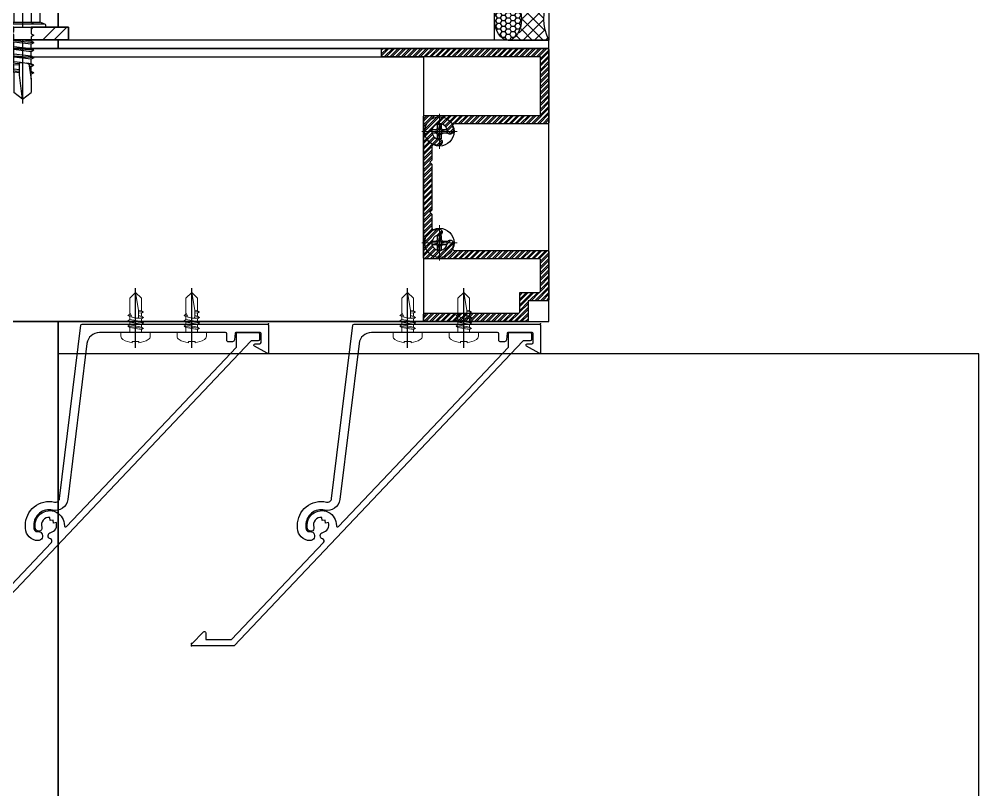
# Model space of a CAD drawing. Header units: millimetres. Extents: x -1379 to 1385823, y -4884429 to 548763.
# Drawn here: x 419040 to 419269.3, y -2341233.4 to -2341049.2 of the extents above; entities that cross this region are included whole.
import ezdxf

# ---------------------------------------------------------------- set-up
doc = ezdxf.new("R2010")
doc.units = ezdxf.units.MM
doc.set_wipeout_variables(frame=1)
doc.linetypes.add('CENTER', pattern=[50.800000000000004, 31.75, -6.35, 6.35, -6.35])
doc.linetypes.add('HIDDEN', pattern=[0.375, 0.25, -0.125])
for name, color, linetype in [('000 - STRUCTURE_STEEL_ACCESORIES_MAIN_COLOR_2', 7, 'Continuous'), ('000 - STRUCTURE_STEEL_ACCESORIES_WIPEOUT_', 7, 'Continuous'), ('010 - ASPG_ACCESSORIES_HATCH_', 7, 'Continuous'), ('010 - ASPG_ACCESSORIES_MAIN_COLOR_1', 7, 'Continuous'), ('010 - ASPG_ACCESSORIES_SUB_COLOR_1', 7, 'Continuous'), ('010 - ASPG_ACCESSORIES_SUB_COLOR_2', 7, 'Continuous'), ('010 - ASPG_ACCESSORIES_SYMBOL_', 7, 'Continuous'), ('010 - ASPG_ACCESSORIES_WIPEOUT_', 7, 'Continuous'), ('010 - ASPG_EXTR_DEF_SUB', 7, 'Continuous'), ('010 - ASPG_EXTR_MAIN_COLOR_2', 7, 'Continuous'), ('010 - ASPG_FASTERN_DEF_SUB', 7, 'Continuous'), ('010 - ASPG_FASTERN_MAIN_COLOR_1', 7, 'Continuous'), ('010 - ASPG_FASTERN_SUB_COLOR_2', 7, 'Continuous'), ('010 - ASPG_FASTERN_SUB_COLOR_3', 7, 'Continuous'), ('010 - ASPG_FRAMING_CUT_COLOR_4', 7, 'Continuous'), ('010 - ASPG_FRAMING_DEF_SUB', 7, 'Continuous'), ('010 - ASPG_FRAMING_HATCH_', 7, 'Continuous'), ('010 - ASPG_FRAMING_MAIN_COLOR_2', 7, 'Continuous'), ('010 - ASPG_FRAMING_SUB_COLOR_2', 7, 'Continuous'), ('010 - ASPG_FRAMING_WIPEOUT_', 7, 'Continuous'), ('BOLT & SCREW', 7, 'Continuous'), ('Center Line', 7, 'CENTER')]:
    doc.layers.add(name, color=color, linetype=linetype)
for name, color, linetype, lineweight in [('12-GRID', 7, 'CENTER', 13), ('A-FLOR-E', 7, 'Continuous', 35), ('SCREW', 7, 'Continuous', 5)]:
    doc.layers.add(name, color=color, linetype=linetype, lineweight=lineweight)
pattern_1 = [(45, (68845973.91123614, -106253.6340706302), (-4.041115254481119, 4.041115254481119), []), (45, (68845976.60531414, -106253.6340706302), (-4.041115254481119, 4.041115254481119), [])]

# ---------------------------------------------------------------- blocks, each defined once
blk = doc.blocks.new('*U3530')
at = {"layer": '12-GRID', "color": 7, "linetype": 'CENTER'}
for p, q in [((5.684341886080801e-14, -6.200000000000029), (5.684341886080801e-14, 2.200000000000029)), ((-4.199999999999973, -2), (4.200000000000085, -2))]:
    blk.add_line(p, q, dxfattribs=at)
at = {"layer": 'BOLT & SCREW', "color": 7}
for p, q in [((-0.553537628269381, -1.771128018217196), (-1.767499999999847, -1.558125000000442)), ((-0.553537628269381, -2.228871981782805), (-1.767500000000483, -2.441875000000354)), ((-0.4577439635652332, -1.771128018217196), (-0.8837500000000146, -1.558125000000442)), ((-0.4577439635652332, -2.228871981782805), (-0.8837500000000146, -2.441875000000354)), ((-0.2288719817826677, -1.446462371730204), (-0.4418749999998197, -0.2325000000002947)), ((-0.2288719817826677, -1.542256036434869), (-0.4418749999998197, -1.116250000000048)), ((0.2288719817822642, -1.446462371730562), (0.4418749999996946, -0.2324999999999764)), ((0.2288719817822642, -1.542256036434869), (0.4418749999996946, -1.116250000000048)), ((0.4577439635647103, -1.771128018217196), (0.8837499999994917, -1.558125000000442)), ((0.4577439635647103, -2.228871981782805), (0.8837500000001283, -2.441874999999877)), ((0.5535376282692559, -1.771128018217196), (1.767500000000001, -1.558125000000124)), ((0.5535376282692559, -2.228871981782805), (1.767500000000001, -2.441874999999877)), ((-0.2288719817826677, -2.457743963565131), (-0.4418749999998197, -2.883750000000271)), ((-0.2288719817821107, -2.553537628269438), (-0.4418749999998197, -3.767500000000023)), ((0.4418749999996946, -2.883750000000271), (0.2288719817829008, -2.457743963565131)), ((0.2288719817829008, -2.553537628269438), (0.4418749999999732, -3.767500000000023))]:
    blk.add_line(p, q, dxfattribs=at)
for points in [[(-1.767500000000006, -1.558125000000442), (-0.8837500000001342, -1.558125000000442, 0.4142135623730394), (-0.4418749999998197, -1.116250000000048), (-0.4418749999998197, -0.2325000000002947), (0.4418749999996946, -0.2324999999999764), (0.4418749999996946, -1.116250000000048, 0.4142135623731505), (0.8837500000000089, -1.558125000000442), (1.76750000000012, -1.558125000000124), (1.76750000000012, -2.441874999999877), (0.8837500000000089, -2.441874999999877, 0.414213562373095), (0.4418749999996946, -2.883750000000271), (0.4418749999999732, -3.767500000000023), (-0.4418749999998197, -3.767500000000023), (-0.4418749999998197, -2.883750000000271, 0.4142135623730397), (-0.8837500000001342, -2.441875000000354), (-1.767500000000483, -2.441875000000354)], [(0.2288719817829008, -2.457743963565131, -0.414213562373095), (0.4577439635645909, -2.228871981782805), (0.5535376282692559, -2.228871981782805), (0.5535376282692559, -1.771128018217196), (0.4577439635645909, -1.771128018217196, -0.4142135623730951), (0.228871981782105, -1.542256036434869), (0.228871981782105, -1.446462371730562), (-0.2288719817826677, -1.446462371730204), (-0.2288719817826677, -1.542256036434869, -0.4142135623730951), (-0.4577439635649944, -1.771128018217196), (-0.553537628269381, -1.771128018217196), (-0.553537628269381, -2.228871981782805), (-0.4577439635649944, -2.228871981782805, -0.4142135623730951), (-0.2288719817826677, -2.457743963565131), (-0.2288719817822698, -2.553537628269438), (0.2288719817829008, -2.553537628269438)]]:
    blk.add_lwpolyline(points, format="xyb", close=True, dxfattribs=at)
blk.add_circle((5.684341886080801e-14, -2), 3.5, dxfattribs=at)
blk = doc.blocks.new('000_ASPG_TYP_FILES_20260218-010703_FRAME_EXTR_')
at = {"layer": '010 - ASPG_FRAMING_HATCH_'}
h = blk.add_hatch(dxfattribs=at)
h.set_pattern_fill('ANSI32', scale=0.1, angle=180)
h.set_pattern_definition([(225, (0, 0), (0.6735192090801866, -0.6735192090801868), []), (225, (-0.4490130000000001, 5.498823332255506e-17), (0.6735192090801866, -0.6735192090801868), [])])
edge = h.paths.add_edge_path()
edge.add_line((1.999999996740371, 15.99999999965075), (1.999999996740371, 1.999999999941792))
edge.add_line((1.999999996740371, 1.999999999941792), (39.69999999750871, 1.999999999941792))
edge.add_arc((39.69999999730499, 1.700000000040752), 0.2999999999010399, -3.891028654834372e-08, 89.99999996109239, ccw=False)
edge.add_line((39.99999999720603, 1.699999999837019), (39.99999999720603, 0.2999999996973202))
edge.add_arc((39.69999999750872, 0.2999999996973131), 0.2999999996973131, -90.00000000000142, 1.4210854715202004e-12, ccw=False)
edge.add_line((39.69999999750871, 0), (0.2999999996973202, 0))
edge.add_arc((0.2999999996973273, 0.2999999996973273), 0.2999999996973273, 180.0000000000013, 269.99999999999864, ccw=False)
edge.add_line((0, 0.2999999996973202), (0, 17.69999999989523))
edge.add_arc((0.2999999999301508, 17.70000000012806), 0.2999999999301508, 90.00000004446741, 180.0000000444674, ccw=False)
edge.add_line((0.2999999996973202, 18.00000000005821), (22.5570233851904, 18.00000000005821))
edge.add_arc((22.5570233856712, 18.50000000026317), 0.5000000002049632, 269.9999999449049, 380.2095453190142)
edge.add_arc((26.1699999981368, 19.82999999686102), 3.349999998908497, 182.0637942974167, 200.2095453254992, ccw=False)
edge.add_arc((23.58168000320438, 19.73672835517209), 0.7599999998138507, 2.0637943418387863, 182.0637943418388, ccw=False)
edge.add_arc((26.16999999910358, 19.82999999939922), 1.830000000338361, 182.0637943388468, 447.9362056470717)
edge.add_arc((26.263271644013, 22.41831999551505), 0.7600000000549151, 87.93620564125177, 267.9362056412518, ccw=False)
edge.add_arc((26.16999999863267, 19.8300000075356), 3.349999992334041, 69.79045460402187, 87.9362056313708, ccw=False)
edge.add_arc((27.49999999788272, 23.44297661244421), 0.5000000006038865, 249.7904545688332, 359.9999999442181)
edge.add_line((27.9999999984866, 23.44297661195742), (27.9999999984866, 26.67999999993481))
edge.add_line((27.9999999984866, 26.67999999993481), (28.49999999674037, 27.17999999958556))
edge.add_line((28.49999999674037, 27.17999999958556), (27.9999999984866, 27.67999999970198))
edge.add_line((27.9999999984866, 27.67999999970198), (27.9999999984866, 38.61999999982072))
edge.add_line((27.9999999984866, 38.61999999982072), (28.49999999674037, 39.11999999993714))
edge.add_line((28.49999999674037, 39.11999999993714), (27.9999999984866, 39.62000000005355))
edge.add_line((27.9999999984866, 39.62000000005355), (27.9999999984866, 42.85702338756528))
edge.add_arc((27.49999999787862, 42.85702338707262), 0.5000000006079759, 5.645408219420843e-08, 110.2095454304945)
edge.add_arc((26.16999999884449, 46.46999999186602), 3.349999992147246, 272.0637943651193, 290.20954539329375, ccw=False)
edge.add_arc((26.263271644013, 43.88168000403675), 0.7600000000258301, 92.06379435882718, 272.0637943588272, ccw=False)
edge.add_arc((26.16999999910502, 46.47000000012492), 1.830000000339747, 272.0637943528818, 537.9362056611998)
edge.add_arc((23.58168000320438, 46.56327164435061), 0.7599999998138507, 177.9362056581612, 357.9362056581612, ccw=False)
edge.add_arc((26.16999999825318, 46.47000000263876), 3.349999999025627, 159.7904546748206, 177.9362057022633, ccw=False)
edge.add_arc((22.55702338551316, 47.7999999994954), 0.500000000434755, 339.790454661877, 450.0000000369852)
edge.add_line((22.5570233851904, 48.29999999993015), (0.2999999996973202, 48.29999999993015))
edge.add_arc((0.2999999996973095, 48.59999999962746), 0.2999999996973131, 179.9999999999987, 270.00000000000205, ccw=False)
edge.add_line((0, 48.59999999962747), (0, 59.99999999994179))
edge.add_arc((0.2999999996973202, 59.99999999994179), 0.2999999996973202, 90, 180, ccw=False)
edge.add_line((0.2999999996973202, 60.29999999963911), (4.999999997438863, 60.29999999963911))
edge.add_line((4.999999997438863, 60.29999999963911), (4.999999997438863, 64.99999999959255))
edge.add_arc((5.299999997369017, 64.99999999982538), 0.2999999999301544, 90.0000000444681, 180.0000000444674, ccw=False)
edge.add_line((5.299999997136183, 65.29999999975553), (29.99999999883585, 65.29999999975553))
edge.add_line((29.99999999883585, 65.29999999975553), (29.99999999883585, 63.59999999997672))
edge.add_arc((29.69999999890567, 63.59999999974391), 0.2999999999301721, -89.99999995552861, 4.4463320136856055e-08, ccw=False)
edge.add_line((29.69999999913853, 63.29999999981374), (7.299999997485429, 63.29999999981374))
edge.add_arc((7.29999999771826, 62.99999999988358), 0.2999999999301508, 90.00000004446738, 180.0000000444674)
edge.add_line((6.999999997788109, 62.99999999965075), (6.999999997788109, 58.29999999969732))
edge.add_line((6.999999997788109, 58.29999999969732), (2.300000000162981, 58.29999999969732))
edge.add_arc((2.299999998300336, 57.99999999813735), 0.3000000015599653, 89.99999964426098, 179.999999644261)
edge.add_line((1.999999996740371, 58), (1.999999996740371, 50.60000000003492))
edge.add_arc((2.299999998533172, 50.60000000166475), 0.3000000017928013, 180.000000311273, 270.0000003112706)
edge.add_line((2.300000000162981, 50.29999999987194), (29.69999999913853, 50.29999999987194))
edge.add_arc((29.6999999989348, 49.9999999999709), 0.299999999901047, -3.890897914970992e-08, 89.99999996109108, ccw=False)
edge.add_line((29.99999999883585, 49.99999999976717), (29.99999999883585, 26.67999999993481))
edge.add_line((29.99999999883585, 26.67999999993481), (29.99999999883585, 16.29999999981374))
edge.add_arc((29.6999999989057, 16.2999999995809), 0.2999999999301508, -89.99999995553259, 4.446741286301403e-08, ccw=False)
edge.add_line((29.69999999913853, 15.99999999965075), (1.999999996740371, 15.99999999965075))
at = {"layer": '010 - ASPG_FRAMING_CUT_COLOR_4', "color": 7}
blk.add_lwpolyline([(1.999999996740371, 15.99999999965075), (1.999999996740371, 1.999999999941792), (39.69999999750871, 1.999999999941792, -0.4142135623731089), (39.99999999720603, 1.699999999837019), (39.99999999720603, 0.2999999996973202, -0.4142135623731089), (39.69999999750871, 0), (0.2999999996973202, 0, -0.4142135623730811), (0, 0.2999999996973202), (0, 17.69999999989523, -0.4142135623730951), (0.2999999996973202, 18.00000000005821), (22.5570233851904, 18.00000000005821, 0.5217296884731124), (23.02624112786725, 18.67272727261297, -0.07934163687482358), (22.82217297761235, 19.70935906958766, -1), (24.34118702879641, 19.76409764075652, 2.296345716993233), (26.23590235819574, 21.65881296969019, -1), (26.29064092983026, 23.17782702133991, -0.0793416368716021), (27.32727272447664, 22.9737588702119, 0.5217296884801942), (27.9999999984866, 23.44297661195742), (27.9999999984866, 26.67999999993481), (28.49999999674037, 27.17999999958556), (27.9999999984866, 27.67999999970198), (27.9999999984866, 38.61999999982072), (28.49999999674037, 39.11999999993714), (27.9999999984866, 39.62000000005355), (27.9999999984866, 42.85702338756528, 0.5217296884727316), (27.32727272447664, 43.3262411293108, -0.07934163687522733), (26.29064092983026, 43.122172978241, -1), (26.23590235819574, 44.64118702983251, 2.296345716995783), (24.34118702879641, 46.53590235876618, -1), (22.82217297761235, 46.59064092993503, -0.07934163687201433), (23.02624112786725, 47.62727272690972, 0.5217296884786579), (22.5570233851904, 48.29999999993015), (0.2999999996973202, 48.29999999993015, -0.4142135623731158), (0, 48.59999999962747), (0, 59.99999999994179, -0.414213562373095), (0.2999999996973202, 60.29999999963911), (4.999999997438863, 60.29999999963911), (4.999999997438863, 64.99999999959255, -0.4142135623730879), (5.299999997136183, 65.29999999975553), (29.99999999883585, 65.29999999975553), (29.99999999883585, 63.59999999997672, -0.4142135623730533), (29.69999999913853, 63.29999999981374), (7.299999997485429, 63.29999999981374, 0.4142135623730949), (6.999999997788109, 62.99999999965075), (6.999999997788109, 58.29999999969732), (2.300000000162981, 58.29999999969732, 0.4142135623730948), (1.999999996740371, 58), (1.999999996740371, 50.60000000003492, 0.4142135623730845), (2.300000000162981, 50.29999999987194), (29.69999999913853, 50.29999999987194, -0.4142135623730951), (29.99999999883585, 49.99999999976717), (29.99999999883585, 26.67999999993481), (29.99999999883585, 16.29999999981374, -0.4142135623730951), (29.69999999913853, 15.99999999965075)], format="xyb", close=True, dxfattribs=at)
at = {"color": 7}
for p in [(26.16999999736436, 48.46999999973923), (26.16999999736436, 21.82999999966705)]:
    blk.add_blockref('*U3530', p, dxfattribs=at)
blk = doc.blocks.new('PZG35-9D5')
at = {"layer": 'Center Line', "color": 7}
blk.add_line((1.4210854715202e-14, 3.733653355866409), (1.4210854715202e-14, -10.53404386090006), dxfattribs=at)
at = {"layer": 'SCREW', "color": 7}
for p, q in [((-1.399999999999963, 2.842170943040401e-14), (-1.399999999999963, -1.090192378864657)), ((1.399999999999991, 0), (1.399999999999991, -0.5901923788647139)), ((-1.850000000000009, -1.399999999999977), (1.850000000000037, -0.8999999999999773)), ((-1.850000000000009, -1.399999999999977), (-1.399999999999963, -1.090192378864685)), ((-1.850000000000009, -1.399999999999977), (-1.399999999999963, -1.709807621135297)), ((-1.850000000000009, -2.699999999999989), (1.850000000000037, -2.199999999999989)), ((-1.399999999999963, -1.090192378864685), (1.399999999999991, -0.5901923788646855)), ((-1.399999999999963, -1.709807621135297), (1.399999999999991, -1.209807621135297)), ((-1.399999999999963, -1.709807621135269), (-1.399999999999963, -2.390192378864697)), ((-1.399999999999963, -2.390192378864697), (1.399999999999991, -1.890192378864697)), ((1.850000000000037, -0.8999999999999773), (1.399999999999991, -0.5901923788646855)), ((1.850000000000037, -0.8999999999999773), (1.399999999999991, -1.209807621135297)), ((1.399999999999991, -1.209807621135269), (1.399999999999991, -1.890192378864725)), ((1.850000000000037, -2.199999999999989), (1.399999999999991, -1.890192378864697)), ((1.850000000000037, -2.199999999999989), (1.399999999999991, -2.509807621135309)), ((-1.850000000000009, -2.699999999999989), (-1.399999999999963, -2.390192378864697)), ((-1.850000000000009, -2.699999999999989), (-1.399999999999963, -3.009807621135309)), ((-1.850000000000009, -4), (-1.399999999999963, -3.690192378864708)), ((-1.850000000000009, -4), (-0.9911470940920566, -3.883938796498938)), ((-1.850000000000009, -4), (-1.399999999999963, -4.30980762113532)), ((-1.399999999999963, -3.009807621135309), (1.399999999999991, -2.509807621135309)), ((-1.399999999999963, -3.009807621135309), (-1.399999999999963, -3.690192378864708)), ((-1.399999999999963, -3.690192378864708), (-0.8446989986695002, -3.591031485769975)), ((-1.399999999999963, -4.30980762113532), (-1.184865735341859, -4.271390788160659)), ((-1.399999999999963, -4.309807621135349), (-1.399999999999963, -8.099999999999966)), ((0.5619885887190463, -3.339837273736322), (1.399999999999991, -3.190192378864708)), ((0.7141825614195483, -3.653488843051434), (1.850000000000037, -3.5)), ((0.7141825614195483, -3.932275020881832), (1.399999999999991, -3.80980762113532)), ((0.7141825614195483, -4.612659778611231), (1.399999999999991, -4.49019237886472)), ((1.399999999999991, -2.50980762113528), (1.399999999999991, -3.190192378864708)), ((1.850000000000037, -3.5), (1.399999999999991, -3.190192378864708)), ((1.850000000000037, -3.5), (1.399999999999991, -3.80980762113532)), ((1.399999999999991, -3.809807621135349), (1.399999999999991, -4.490192378864691)), ((1.850000000000037, -4.800000000000011), (1.399999999999991, -4.49019237886472)), ((0.7141825614195483, -4.953488843051389), (1.850000000000037, -4.800000000000011)), ((0.7141825614195483, -5.232275020881843), (1.399999999999991, -5.109807621135332)), ((1.850000000000037, -4.800000000000011), (1.399999999999991, -5.109807621135332)), ((1.399999999999991, -5.109807621135332), (1.399999999999991, -8.099999999999966)), ((1.4210854715202e-14, -9.5), (-1.399999999999963, -8.099999999999966)), ((1.4210854715202e-14, -9.5), (1.399999999999991, -8.099999999999966))]:
    blk.add_line(p, q, dxfattribs=at)
blk.add_lwpolyline([(1.4210854715202e-14, -9.5), (0.7141825614195483, -5.232275020881843), (0.7141825614195483, -3.600899293750615, 0.4176573264866609), (0.4106596181599826, -3.300919979679151, 0.1081021898226624), (-0.8446989986694433, -3.591031485769975), (-1.399999999999991, -4.701675652739141)], format="xyb", dxfattribs=at)
blk = doc.blocks.new('*U3139')
at = {"layer": 'SCREW', "color": 7}
blk.add_lwpolyline([(3.026373332565058, 1.780836269555209, 0.09905967801670053), (0.7999999999999687, 2.546427498927414), (0.7999999999999687, 2.274284095813357), (-0.800000000000054, 2.274284095813357), (-0.800000000000054, 2.546427498927414, 0.09905967801670058), (-3.026373332565143, 1.780836269555209, 0.2665876613401604), (-3.500000000000043, 0.9556546004010897), (-3.500000000000043, 0.1999999999999886, 0.4142135623730938), (-3.300000000000054, 0), (3.299999999999997, 0, 0.4142135623731049), (3.499999999999986, 0.1999999999999886), (3.499999999999957, 0.9556546004010897, 0.2665876613401604)], format="xyb", close=True, dxfattribs=at)
blk.add_blockref('PZG35-9D5', (-1.4210854715202e-14, 0), dxfattribs=at)
blk = doc.blocks.new('*U3144')
at = {"color": 7}
blk.add_point((0, 0), dxfattribs=at)
at = {"layer": '010 - ASPG_ACCESSORIES_MAIN_COLOR_1', "color": 7}
blk.add_lwpolyline([(-39.69999999902211, -0.5999999995172398, 0.4142135623731156), (-39.99999999883585, -0.8999999995638059), (-39.99999999883585, -7.366962144914214, 0.5773502691897371), (-39.65044321701862, -7.568778847059366), (-36.64260295056738, -5.832201459393036, 0.7673269879794871), (-36.78520590183325, -5.299999999645297), (-37.89999999874271, -5.299999999645297, -0.4142135623735732), (-38.19999999902211, -4.999999999656938), (-38.19999999902211, -2.799999999587089, -0.4142135623730951), (-37.99999999883585, -2.59999999951724), (-32.18326623388566, -2.59999999951724, -0.3888787318530097), (-31.98402729420923, -2.782568851142787), (-31.8474567013327, -4.343577870872468, 0.3888787318530089), (-31.34935935237445, -4.799999999528882), (-30.29999999911524, -4.799999999528882, 0.4142135623732408), (-29.99999999883585, -4.499999999540523), (-29.99999999883585, -2.899999999505599, -0.4142135623731785), (-29.69999999902211, -2.59999999951724), (0.4107479506637901, -2.59999999951724, -0.3789692262628873), (3.38851808081381, -5.235465979035143), (7.952927200356498, -42.5207682372482, 0.4465929586642906), (11.6177961837966, -45.07649022702281, -0.4898018444424612), (16.07846395508386, -48.68238816667036), (16.06490363762714, -49.36225294566866, -0.1824796859550777), (15.80227640201338, -50.01801436272836, -0.2679491924113072), (15.32539491611533, -50.16829426406803, 1.122114645179816), (15.09990952932276, -52.3421093734276, 0.4050039718497206), (18.0645059288945, -49.40213623346681), (18.07806624681689, -48.72227145435209, 0.4898054953707174), (11.15966573380865, -43.12966807454978, -0.4465970485362636), (9.938031048281118, -42.27776159492242), (4.866356541635469, -0.8481197821154633, 0.3641755342157969), (4.570876519894227, -0.5999999995172398)], format="xyb", close=True, dxfattribs=at)
at = {"layer": '010 - ASPG_EXTR_DEF_SUB', "color": 7}
for p in [(-39.99999999883585, -0.4999999995172402), (43.44495566345738, -76.89999999944341), (43.44495566345738, -77.49999999954052)]:
    blk.add_point(p, dxfattribs=at)
at = {"layer": '010 - ASPG_EXTR_MAIN_COLOR_2', "color": 7}
blk.add_lwpolyline([(11.37409105408005, -48.15170148877115), (11.47245816211216, -47.43577758665815), (12.17779493960552, -47.55667202338264), (12.29266474000178, -46.78670596401826, -0.5355375090189683), (14.1918134491425, -49.16870282323253, 0.9915718169393263), (15.66379558271728, -49.57599316951273, 1.157025413028558), (8.792231505503878, -48.77291728999153, -0.6885576205791355), (8.274611146422103, -48.98797988444021), (-17.14292736421339, -22.16859813180672), (-32.34153279638849, -6.131750148785431), (-32.34153279638849, -2.899999981694054, 0.4143115081626392), (-32.64163311407901, -2.59999999951724), (-37.54163311352022, -2.59999999951724, 0.4141156188887998), (-37.84153278893791, -2.899999981635847), (-37.84153278893791, -4.299999988411218, 0.4142135623731781), (-37.54153279098682, -4.599999986478724), (-35.98884801496752, -4.599999986478724, -0.205894629290155), (-35.77110154624097, -4.693635078269653), (33.22969053988345, -77.49999999954052), (43.14495566324331, -77.49999999954052, 0.6681786376628355), (43.35708769806661, -76.98786796536915), (40.5215537941549, -74.1523340573247, 0.6681786381757795), (40.00942175951786, -74.36446609156592), (40.00942175951786, -75.99999999802712), (33.87471885257401, -75.99999999802712), (11.86384030175395, -52.7751643466243, -0.5583539238224016), (12.08261241135187, -51.95244935475676, 0.7662751832817146), (12.03674733010121, -50.39291741001107, -0.4385828234445206), (10.70630855322815, -48.05207626283555)], format="xyb", close=True, dxfattribs=at)
at = {"layer": 'SCREW', "color": 7, "rotation": 180}
for p in [(-21.64901723782532, -2.499999999924694), (-8.237076249206439, -2.499999999924694)]:
    blk.add_blockref('*U3139', p, dxfattribs=at)
blk = doc.blocks.new('*U1479')
at = {"color": 7}
blk.add_wipeout([(1397.3000000024458, 4.000000001700073), (60.00000000297587, 4.000000000000455), (60.00000000297587, 69.30000000000041), (1397.3000000024458, 69.30000000170003)], dxfattribs=at).dxf.layer = '010 - ASPG_FRAMING_WIPEOUT_'
at = {"layer": '010 - ASPG_FRAMING_MAIN_COLOR_2', "color": 7}
blk.add_lwpolyline([(1367.30000000361, 69.3000000016995), (90.00000000181171, 69.3), (90.00000000181171, 6), (1367.30000000361, 6.000000001699519)], close=True, dxfattribs=at)
at = {"layer": '010 - ASPG_FRAMING_SUB_COLOR_2', "color": 7}
for points in [[(1397.300000002446, 4.000000001699519), (60.00000000297587, 4), (60.00000000297587, 69.3), (1397.300000002446, 69.3000000016995)], [(60.00000000297587, 2.000000000715772), (60.00000000297587, 4), (1397.300000002446, 4.000000001699519), (1397.300000002446, 2.000000002415291)]]:
    blk.add_lwpolyline(points, close=True, dxfattribs=at)
at = {"color": 7, "rotation": 180}
for p in [(1290.299999999115, 69.3), (1355.299999999115, 69.3)]:
    blk.add_blockref('*U3144', p, dxfattribs=at)
at = {"color": 7, "xscale": -1}
blk.add_blockref('000_ASPG_TYP_FILES_20260218-010703_FRAME_EXTR_', (1397.300000002446, 4.000000001699519), dxfattribs=at)
blk = doc.blocks.new('C-1-IV01_REV00_20260605-140059_LOPF_ASPG')
at = {"color": 7, "xscale": -1, "rotation": 180}
blk.add_blockref('*U1479', (15165, -11887.99999999767), dxfattribs=at)
blk = doc.blocks.new('C-1-IV01_REV00_20260605-145550_LOPF_EX')
at = {"color": 7}
for p, q in [((16445.00000079646, -16145.00000000047), (16445.00000079698, -6705.000000000466)), ((16665.00000081118, -11964.99999999627), (16445.00000081281, -11964.99999999627)), ((16665.00000081095, -16364.99999999395), (16665.00000081118, -11964.99999999627))]:
    blk.add_line(p, q, dxfattribs=at)
at = {"layer": 'A-FLOR-E', "color": 7}
blk.add_line((16445.00000079698, -6705.000000000466), (16445.00000079663, -12809.99999999767), dxfattribs=at)
blk = doc.blocks.new('*U2620')
at = {"layer": '010 - ASPG_ACCESSORIES_SUB_COLOR_2', "color": 7}
for p, q in [((-2.084999999999127, -1.547816335794778), (-2.084999999999127, 0)), ((2.084999999999013, -1.047816335789321), (2.084999999999127, 0)), ((-2.729999999999563, -1.899999999995998), (2.729999999999563, -1.399999999995998)), ((-2.729999999999563, -1.899999999995998), (-2.084999999999127, -1.547816335789321)), ((-2.729999999999563, -1.899999999995998), (-2.084999999999127, -2.252183664200857)), ((-2.084999999999127, -1.547816335789321), (2.084999999999127, -1.047816335789321)), ((-2.084999999999127, -2.252183664200857), (2.084999999999127, -1.752183664200857)), ((-2.084999999999013, -3.347816335790412), (-2.084999999999127, -2.252183664206314)), ((2.729999999999563, -1.399999999995998), (2.084999999999127, -1.047816335789321)), ((2.729999999999563, -1.399999999995998), (2.084999999999127, -1.752183664200857)), ((2.084999999999013, -2.847816335790412), (2.0849999999989, -1.752183664201084)), ((-2.729999999999563, -3.69999999999709), (2.729999999999563, -3.19999999999709)), ((-2.729999999999563, -3.69999999999709), (-2.084999999999127, -3.347816335790412)), ((-2.729999999999563, -3.69999999999709), (-2.084999999999127, -4.052183664201948)), ((-2.084999999999127, -3.347816335790412), (2.084999999999127, -2.847816335790412)), ((-2.084999999999127, -4.052183664201948), (2.084999999999127, -3.552183664201948)), ((-2.0849999999989, -5.147816335791504), (-2.084999999999013, -4.052183664201948)), ((2.729999999999563, -3.19999999999709), (2.084999999999127, -2.847816335790412)), ((2.729999999999563, -3.19999999999709), (2.084999999999127, -3.552183664201948)), ((2.084999999999241, -4.647816335791504), (2.084999999999241, -3.552183664201948)), ((-2.729999999999563, -5.499999999998181), (2.729999999999563, -4.999999999998181)), ((-2.729999999999563, -5.499999999998181), (2.729999999999563, -4.999999999998181)), ((-2.729999999999563, -5.499999999998181), (-2.084999999999127, -5.147816335791504)), ((-2.729999999999563, -5.499999999998181), (-2.084999999999127, -5.147816335791504)), ((-2.729999999999563, -5.499999999998181), (-2.084999999999127, -5.852183664203039)), ((-2.729999999999563, -5.499999999998181), (-2.084999999999127, -5.852183664203039)), ((-2.729999999999563, -7.299999999999272), (2.729999999999563, -6.799999999999272)), ((-2.084999999999127, -5.147816335791504), (2.084999999999127, -4.647816335791504)), ((-2.084999999999127, -5.147816335791504), (2.084999999999127, -4.647816335791504)), ((-2.084999999999127, -5.852183664203039), (2.084999999999127, -5.352183664203039)), ((-2.084999999999127, -5.852183664203039), (2.084999999999127, -5.352183664203039)), ((-2.084999999999127, -6.947816335792595), (-2.0849999999989, -5.852183664203039)), ((-2.084999999999127, -6.947816335792595), (-2.084999999999127, -5.852183664203039)), ((-2.084999999999127, -6.947816335792595), (2.084999999999127, -6.447816335792595)), ((2.729999999999563, -4.999999999998181), (2.084999999999127, -4.647816335791504)), ((2.729999999999563, -4.999999999998181), (2.084999999999127, -4.647816335791504)), ((2.729999999999563, -4.999999999998181), (2.084999999999127, -5.352183664203039)), ((2.729999999999563, -4.999999999998181), (2.084999999999127, -5.352183664203039)), ((2.084999999999127, -6.447816335792595), (2.084999999999127, -5.352183664203039)), ((2.084999999999127, -6.447816335792595), (2.084999999999241, -5.352183664203039)), ((2.729999999999563, -6.799999999999272), (2.084999999999127, -6.447816335792595)), ((2.729999999999563, -6.799999999999272), (2.084999999999127, -7.152183664204131)), ((-2.729999999999563, -7.299999999999272), (-2.084999999999127, -6.947816335792595)), ((-2.729999999999563, -7.299999999999272), (-2.084999999999127, -7.652183664204131)), ((-2.729999999999563, -9.099999999998545), (-2.084999999999127, -8.747816335793686)), ((-2.729999999999563, -9.099999999998545), (-1.568355612604137, -8.982641209644498)), ((-2.729999999999563, -9.099999999998545), (-2.084999999999127, -9.452183664205222)), ((-2.084999999999127, -7.652183664204131), (2.084999999999127, -7.152183664204131)), ((-2.084999999999127, -8.747816335793686), (-2.084999999999127, -7.652183664204131)), ((-2.084999999999127, -8.747816335793686), (-1.064489079482883, -8.605286877620529)), ((0.4333070988686814, -8.43729858455481), (2.084999999999127, -8.247816335793686)), ((0.7141825614198751, -8.775605983184505), (2.729999999999563, -8.599999999998545)), ((0.7141825614198751, -9.102437496409038), (2.084999999999127, -8.952183664205222)), ((2.084999999999127, -8.247816335793686), (2.084999999999127, -7.152183664204131)), ((2.729999999999563, -8.599999999998545), (2.084999999999127, -8.247816335793686)), ((2.729999999999563, -8.599999999998545), (2.084999999999127, -8.952183664205222)), ((2.084999999999127, -10.04781633579296), (2.084999999999127, -8.952183664205222)), ((-2.729999999999563, -10.89999999999964), (-2.084999999999127, -10.54781633579296)), ((-2.729999999999563, -10.89999999999964), (-1.844567201240352, -10.81054635710279)), ((-2.729999999999563, -10.89999999999964), (-2.084999999999127, -11.25218366420449)), ((-2.084999999999127, -9.452183664205222), (-1.629698446698967, -9.388594061787444)), ((-2.084999999999127, -10.54781633579296), (-2.084999999999127, -9.452183664205222)), ((-2.084999999999127, -10.54781633579296), (-1.798826981090315, -10.50784803706301)), ((-2.084999999999127, -11.25218366420449), (-1.907557413303948, -11.22740118002912)), ((-2.084999999999127, -12.40167565273805), (-2.084999999999127, -11.25218366420449)), ((0.7141825614198751, -10.20507654483481), (2.084999999999127, -10.04781633579296)), ((0.7141825614198751, -10.57560598318378), (2.729999999999563, -10.39999999999964)), ((0.7141825614198751, -10.90243749640831), (2.084999999999127, -10.75218366420449)), ((2.729999999999563, -10.39999999999964), (2.084999999999127, -10.04781633579296)), ((2.729999999999563, -10.39999999999964), (2.084999999999127, -10.75218366420449)), ((2.084999999999127, -10.75218366420449), (2.084999999999127, -15.59999999999854)), ((-2.084999999999127, -12.40167565273805), (-2.084999999999127, -15.59999999999854)), ((0, -17.19999999999891), (-2.084999999999127, -15.59999999999854)), ((0, -17.19999999999891), (2.084999999999127, -15.59999999999854))]:
    blk.add_line(p, q, dxfattribs=at)
blk.add_lwpolyline([(0, -17.19999999999891), (0.7141825614198751, -11.45704931750151), (0.7141825614198751, -8.736688384093213, 0.4176573264866609), (0.4106596181591158, -8.436709070021607, 0.07099332720072511), (-1.529698998669119, -8.726820576112004), (-2.084999999999127, -12.40167565273805)], format="xyb", dxfattribs=at)
at = {"layer": '010 - ASPG_ACCESSORIES_SYMBOL_', "color": 7, "linetype": 'CENTER'}
blk.add_line((0, 6.142561988594025), (0, -18.19999999999891), dxfattribs=at)
at = {"layer": '010 - ASPG_FASTERN_MAIN_COLOR_1', "color": 7}
for p, q in [((-4.170000000000073, 5.049999999999272), (-4.170000000000073, 1.200000000000728)), ((3.127500000000509, 5.450000000000728), (-3.127500000000509, 5.450000000000728)), ((-2.084999999999127, 5.049999999999272), (-2.084999999999127, 1.200000000000728)), ((2.084999999999127, 5.049999999999272), (2.084999999999127, 1.200000000000728)), ((4.170000000000073, 5.049999999999272), (4.170000000000073, 1.200000000000728)), ((-5.5, 0.5499999999992724), (-5.5, 0)), ((5.5, 0), (-5.5, 0)), ((-5.200000000000728, 0.8500000000003638), (-4.170000000000073, 1.200000000000728)), ((5.200000000000728, 0.8500000000003638), (-5.200000000000728, 0.8500000000003638)), ((4.170000000000073, 1.200000000000728), (-4.170000000000073, 1.200000000000728)), ((-2.57630675031578, 0.8500000000003638), (-2.084999999999127, 1.200000000000728)), ((2.44630675031658, 0.8500000000003638), (2.084999999999127, 1.200000000000728)), ((5.200000000000728, 0.8500000000003638), (4.170000000000073, 1.200000000000728)), ((5.5, 0.5499999999992724), (5.5, 0))]:
    blk.add_line(p, q, dxfattribs=at)
for centre, radius, start, end in [((-3.127500000000509, 3.891492187500262), 1.55850781249987, 48.01707852331997, 131.98292147668), ((0, -0.1840312499989523), 5.634031249999114, 68.2799117114248, 111.7200882885752), ((3.127500000000509, 3.891492187500262), 1.558507812499965, 48.01707852331997, 131.98292147668), ((-5.200000000000728, 0.5499999999992724), 0.3, 90, 180), ((5.200000000000728, 0.5499999999992724), 0.3, 0, 90)]:
    blk.add_arc(centre, radius, start, end, dxfattribs=at)
blk = doc.blocks.new('G$C7D677D58')
at = {"layer": '010 - ASPG_FASTERN_MAIN_COLOR_1'}
h = blk.add_hatch(dxfattribs=at)
h.set_pattern_fill('ANSI35', scale=0.02, angle=280.6768409131589, style=0)
h.set_pattern_definition([(145.6768409131589, (67.45353497568851, -13.09426057516771), (0.00281929956869494, 0.00412935224241727), []), (145.6768409131589, (67.45006064978782, -13.09491560150343), (0.00281929956869494, 0.00412935224241727), [0.006249999999999968, -0.001249999999999992, 0, -0.001249999999999992])])
h.paths.add_polyline_path([(0.02989179726182556, 0.01545000000078289), (0.02447319464567954, 0.01545000000078289), (0.02447319464567954, 0.0005500000004303729), (0.02989179726182556, 0.0005500000004303729)])
at = {"layer": '010 - ASPG_FASTERN_DEF_SUB', "color": 7, "ltscale": 0.1}
blk.add_line((0.03829179726176335, 0.007999999999924512), (0, 0.007999999999924512, -2.806346833239134e-06), dxfattribs=at)
at = {"layer": '010 - ASPG_FASTERN_MAIN_COLOR_1', "color": 7}
for p, q in [((0.01247319464710017, 0.01492820323028354, -2.806346833239134e-06), (0.007673194646940829, 0.01492820323028354, -2.806346833239134e-06)), ((0.01327319464712673, 0, -2.806346833239134e-06), (0.01327319464712673, 0.01599999999996271, -2.806346833239134e-06)), ((0.01327319464712673, 0.01599999999996271, -2.806346833239134e-06), (0.01447319464705288, 0.01599999999996271, -2.806346833239134e-06)), ((0.01447319464705288, 0.01599999999996271, -2.806346833239134e-06), (0.01447319464705288, 0, -2.806346833239134e-06)), ((0.02989179726182556, 0), (0.02989179726182556, 0.01599999999996271)), ((0.02989179726182556, 0.01599999999996271), (0.03109179726175171, 0.01599999999996271)), ((0.03109179726175171, 0.01599999999996271), (0.03109179726175171, 0)), ((0.03109179726175171, 0.001071796769679167), (0.03109179726175171, 0.01492820323028354)), ((0.03589179726191105, 0.01492820323028354), (0.03109179726175171, 0.01492820323028354)), ((0.002400000000079672, 0.01199999999994361, -2.806346833239134e-06), (0.001600000000053114, 0.01119999999991705, -2.806346833239134e-06)), ((0.006873194647141645, 0.01199999999994361, -2.806346833239134e-06), (0.002400000000079672, 0.01199999999994361, -2.806346833239134e-06)), ((0.006873194647141645, 0.002803847577297347, -2.806346833239134e-06), (0.006873194647141645, 0.01319615242266536, -2.806346833239134e-06)), ((0.01247319464710017, 0.01146410161504718, -2.806346833239134e-06), (0.007673194646940829, 0.01146410161504718, -2.806346833239134e-06)), ((0.01327319464712673, 0.002803847577297347, -2.806346833239134e-06), (0.01327319464712673, 0.01319615242266536, -2.806346833239134e-06)), ((0.03589179726191105, 0.01146410161504718), (0.03109179726175171, 0.01146410161504718)), ((0.03669179726193761, 0.002803847577297347), (0.03669179726193761, 0.01319615242266536)), ((0.001600000000053114, 0.00479999999993197, -2.806346833239134e-06), (0.001600000000053114, 0.01119999999991705, -2.806346833239134e-06)), ((0.006873194647141645, 0.01119999999991705, -2.806346833239134e-06), (0.001600000000053114, 0.01119999999991705, -2.806346833239134e-06)), ((0.006873194647141645, 0.00479999999993197, -2.806346833239134e-06), (0.001600000000053114, 0.00479999999993197, -2.806346833239134e-06)), ((0.002400000000079672, 0.003999999999905413, -2.806346833239134e-06), (0.001600000000053114, 0.00479999999993197, -2.806346833239134e-06)), ((0.006873194647141645, 0.003999999999905413, -2.806346833239134e-06), (0.002400000000079672, 0.003999999999905413, -2.806346833239134e-06)), ((0.01247319464710017, 0.00453589838480184, -2.806346833239134e-06), (0.007673194646940829, 0.00453589838480184, -2.806346833239134e-06)), ((0.03589179726191105, 0.00453589838480184), (0.03109179726175171, 0.00453589838480184)), ((0.01247319464710017, 0.001071796769679167, -2.806346833239134e-06), (0.007673194646940829, 0.001071796769679167, -2.806346833239134e-06)), ((0.01447319464705288, 0, -2.806346833239134e-06), (0.01327319464712673, 0, -2.806346833239134e-06)), ((0.03109179726175171, 0), (0.02989179726182556, 0)), ((0.03589179726191105, 0.001071796769679167), (0.03109179726175171, 0.001071796769679167))]:
    blk.add_line(p, q, dxfattribs=at)
at = {"layer": '010 - ASPG_FASTERN_MAIN_COLOR_1', "color": 7, "elevation": -2.806346833239134e-06}
for points in [[(0.007673194646940829, 0.01492820323028354, 0.4618802153516978), (0.007673194646940829, 0.01146410161504718, 0.2309401076757868), (0.007673194646940829, 0.00453589838480184, 0.461880215351701), (0.007673194646940829, 0.001071796769679167)], [(0.01247319464710017, 0.01492820323028354, -0.4618802153516978), (0.01247319464710017, 0.01146410161504718, -0.2309401076757868), (0.01247319464710017, 0.00453589838480184, -0.461880215351701), (0.01247319464710017, 0.001071796769679167)], [(0.03589179726191105, 0.01492820323028354, -0.4618802153516978), (0.03589179726191105, 0.01146410161504718, -0.2309401076757868), (0.03589179726191105, 0.00453589838480184, -0.4618802153517009), (0.03589179726191105, 0.001071796769679167)]]:
    blk.add_lwpolyline(points, format="xyb", dxfattribs=at)
at = {"layer": '010 - ASPG_FASTERN_MAIN_COLOR_1', "color": 7}
blk.add_lwpolyline([(0.02989179726182556, 0.01545000000078289), (0.02447319464567954, 0.01545000000078289), (0.02447319464567954, 0.0005500000004303729), (0.02989179726182556, 0.0005500000004303729)], close=True, dxfattribs=at)
at = {"layer": '010 - ASPG_FASTERN_SUB_COLOR_2', "color": 7, "linetype": 'HIDDEN'}
for p, q in [((0.02989179726182556, 0.01199999999994361), (0.01447319464705288, 0.01199999999994361, -2.806346833239134e-06)), ((0.02989179726182556, 0.01119999999991705), (0.01447319464705288, 0.01119999999991705, -2.806346833239134e-06)), ((0.02989179726182556, 0.00479999999993197), (0.01447319464705288, 0.00479999999993197, -2.806346833239134e-06)), ((0.02989179726182556, 0.003999999999905413), (0.01447319464705288, 0.003999999999905413, -2.806346833239134e-06))]:
    blk.add_line(p, q, dxfattribs=at)
blk = doc.blocks.new('010 - ASPG_ACCESSORIES_BRACKET_FOR_FRAME_TYPE-1_CUT-VIEW')
at = {"color": 7}
blk.add_wipeout([(4.656612873077393e-10, 25.00000000008731), (4.656612873077393e-10, 1.8189894035458565e-12), (40, 1.8189894035458565e-12), (40, 3.000000000153044), (3.0000000003213074, 3.000000000153044), (3.0000000003213074, 25.00000000008731)], dxfattribs=at).dxf.layer = '010 - ASPG_ACCESSORIES_WIPEOUT_'
at = {"layer": '010 - ASPG_ACCESSORIES_HATCH_'}
h = blk.add_hatch(dxfattribs=at)
h.set_pattern_fill('ANSI32', scale=0.03)
h.set_pattern_definition(pattern_1)
h.paths.add_polyline_path([(1.452183664310724, 16.08500000019558), (1.100000000093132, 16.73000000005413), (0.7478163363412023, 16.08500000019558), (4.656612873077393e-10, 16.08500000019558), (4.656612873077393e-10, 25.00000000008731), (3.000000000465661, 25.00000000008731), (2.9848025678657, 16.08500000019558)])
h = blk.add_hatch(dxfattribs=at)
h.set_pattern_fill('ANSI32', scale=0.03)
h.set_pattern_definition(pattern_1)
h.paths.add_polyline_path([(4.656612873077393e-10, 0), (4.656612873077393e-10, 11.78062006374239), (0.1825785292312503, 11.91500000003725), (1.247816335875541, 11.91500000003725), (1.600000000558794, 11.27000000019325), (1.952183664776385, 11.91500000003725), (3.000000000465661, 11.9150000000518), (3.000000000465661, 3.000000000160071), (19.70000000018626, 3.000000000043656), (19.70000000018626, 1.164153218269348e-10)])
h = blk.add_hatch(dxfattribs=at)
h.set_pattern_fill('ANSI32', scale=0.03)
h.set_pattern_definition(pattern_1)
h.paths.add_polyline_path([(28.70000000018626, 1.164153218269348e-10), (28.70000000018626, 3.000000000043656), (40, 3.000000000160071), (40, 0)])
at = {"layer": '010 - ASPG_ACCESSORIES_MAIN_COLOR_1', "color": 7}
blk.add_lwpolyline([(4.656612873077393e-10, 25.00000000008731), (4.656612873077393e-10, 0), (40, 0), (40, 3.000000000160071), (3.000000000465661, 3.000000000160071), (3.000000000465661, 25.00000000008731)], close=True, dxfattribs=at)
at = {"layer": '010 - ASPG_ACCESSORIES_SUB_COLOR_1', "color": 7}
for points in [[(1.452183664310724, 16.08500000019558), (1.100000000093132, 16.73000000005413), (0.7478163363412023, 16.08500000019558), (4.656612873077393e-10, 16.08500000019558), (4.656612873077393e-10, 25.00000000008731), (3.000000000465661, 25.00000000008731), (2.9848025678657, 16.08500000019558)], [(4.656612873077393e-10, 0), (4.656612873077393e-10, 11.78062006374239), (0.1825785292312503, 11.91500000003725), (1.247816335875541, 11.91500000003725), (1.600000000558794, 11.27000000019325), (1.952183664776385, 11.91500000003725), (3.000000000465661, 11.9150000000518), (3.000000000465661, 3.000000000160071), (19.70000000018626, 3.000000000043656), (19.70000000018626, 1.164153218269348e-10)], [(28.70000000018626, 1.164153218269348e-10), (28.70000000018626, 3.000000000043656), (40, 3.000000000160071), (40, 0)]]:
    blk.add_lwpolyline(points, close=True, dxfattribs=at)
blk = doc.blocks.new('G$CF155826C')
at = {"layer": '010 - ASPG_FASTERN_DEF_SUB', "color": 7, "ltscale": 0.1}
blk.add_line((0, 0.007999999999924512), (0.03829179726176335, 0.007999999999924512, -2.806346833239134e-06), dxfattribs=at)
at = {"layer": '010 - ASPG_FASTERN_MAIN_COLOR_1', "color": 7}
for p, q in [((0.002399999999852298, 0.01492820323028354), (0.007200000000011642, 0.01492820323028354)), ((0.007200000000011642, 0.01599999999996271), (0.007200000000011642, 0)), ((0.00839999999993779, 0.01599999999996271), (0.007200000000011642, 0.01599999999996271)), ((0.007200000000011642, 0.001071796769679167), (0.007200000000011642, 0.01492820323028354)), ((0.00839999999993779, 0), (0.00839999999993779, 0.01599999999996271)), ((0.02381860261471047, 0.01599999999996271, -2.806346833239134e-06), (0.02381860261471047, 0, -2.806346833239134e-06)), ((0.02501860261463662, 0.01599999999996271, -2.806346833239134e-06), (0.02381860261471047, 0.01599999999996271, -2.806346833239134e-06)), ((0.02501860261463662, 0, -2.806346833239134e-06), (0.02501860261463662, 0.01599999999996271, -2.806346833239134e-06)), ((0.02581860261466318, 0.01492820323028354, -2.806346833239134e-06), (0.03061860261482252, 0.01492820323028354, -2.806346833239134e-06)), ((0.001599999999825741, 0.002803847577297347), (0.001599999999825741, 0.01319615242266536)), ((0.002399999999852298, 0.01146410161504718), (0.007200000000011642, 0.01146410161504718)), ((0.02501860261463662, 0.002803847577297347, -2.806346833239134e-06), (0.02501860261463662, 0.01319615242266536, -2.806346833239134e-06)), ((0.02581860261466318, 0.01146410161504718, -2.806346833239134e-06), (0.03061860261482252, 0.01146410161504718, -2.806346833239134e-06)), ((0.0314186026146217, 0.002803847577297347, -2.806346833239134e-06), (0.0314186026146217, 0.01319615242266536, -2.806346833239134e-06)), ((0.0314186026146217, 0.01199999999994361, -2.806346833239134e-06), (0.03589179726168368, 0.01199999999994361, -2.806346833239134e-06)), ((0.03589179726168368, 0.01199999999994361, -2.806346833239134e-06), (0.03669179726171024, 0.01119999999991705, -2.806346833239134e-06)), ((0.0314186026146217, 0.01119999999991705, -2.806346833239134e-06), (0.03669179726171024, 0.01119999999991705, -2.806346833239134e-06)), ((0.03669179726171024, 0.00479999999993197, -2.806346833239134e-06), (0.03669179726171024, 0.01119999999991705, -2.806346833239134e-06)), ((0.0314186026146217, 0.00479999999993197, -2.806346833239134e-06), (0.03669179726171024, 0.00479999999993197, -2.806346833239134e-06)), ((0.03589179726168368, 0.003999999999905413, -2.806346833239134e-06), (0.03669179726171024, 0.00479999999993197, -2.806346833239134e-06)), ((0.002399999999852298, 0.00453589838480184), (0.007200000000011642, 0.00453589838480184)), ((0.02581860261466318, 0.00453589838480184, -2.806346833239134e-06), (0.03061860261482252, 0.00453589838480184, -2.806346833239134e-06)), ((0.0314186026146217, 0.003999999999905413, -2.806346833239134e-06), (0.03589179726168368, 0.003999999999905413, -2.806346833239134e-06)), ((0.002399999999852298, 0.001071796769679167), (0.007200000000011642, 0.001071796769679167)), ((0.007200000000011642, 0), (0.00839999999993779, 0)), ((0.02381860261471047, 0, -2.806346833239134e-06), (0.02501860261463662, 0, -2.806346833239134e-06)), ((0.02581860261466318, 0.001071796769679167, -2.806346833239134e-06), (0.03061860261482252, 0.001071796769679167, -2.806346833239134e-06))]:
    blk.add_line(p, q, dxfattribs=at)
at = {"layer": '010 - ASPG_FASTERN_MAIN_COLOR_1', "color": 7, "elevation": -2.806346833239134e-06}
for points in [[(0.002399999999852298, 0.01492820323028354, 0.4618802153516978), (0.002399999999852298, 0.01146410161504718, 0.2309401076757868), (0.002399999999852298, 0.00453589838480184, 0.4618802153517009), (0.002399999999852298, 0.001071796769679167)], [(0.02581860261466318, 0.01492820323028354, 0.4618802153516978), (0.02581860261466318, 0.01146410161504718, 0.2309401076757868), (0.02581860261466318, 0.00453589838480184, 0.461880215351701), (0.02581860261466318, 0.001071796769679167)], [(0.03061860261482252, 0.01492820323028354, -0.4618802153516978), (0.03061860261482252, 0.01146410161504718, -0.2309401076757868), (0.03061860261482252, 0.00453589838480184, -0.461880215351701), (0.03061860261482252, 0.001071796769679167)]]:
    blk.add_lwpolyline(points, format="xyb", dxfattribs=at)
at = {"layer": '010 - ASPG_FASTERN_SUB_COLOR_3', "color": 7, "linetype": 'HIDDEN'}
for p, q in [((0.00839999999993779, 0.01199999999994361), (0.02381860261471047, 0.01199999999994361, -2.806346833239134e-06)), ((0.00839999999993779, 0.01119999999991705), (0.02381860261471047, 0.01119999999991705, -2.806346833239134e-06)), ((0.00839999999993779, 0.00479999999993197), (0.02381860261471047, 0.00479999999993197, -2.806346833239134e-06)), ((0.00839999999993779, 0.003999999999905413), (0.02381860261471047, 0.003999999999905413, -2.806346833239134e-06))]:
    blk.add_line(p, q, dxfattribs=at)
blk = doc.blocks.new('*U2624')
at = {"color": 7, "xscale": -1, "rotation": 270}
blk.add_blockref('*U2620', (3.000000000000005, 10.99999999986903), dxfattribs=at)
at = {"color": 7}
blk.add_wipeout([(44.929188492560215, 75.00000000000004), (44.92918849256022, 29.999999999563475), (0, 29.999999999563453), (0, 25.000000000000004), (49.92918849255566, 25.00000000000003), (49.92918849255565, 75.00000000000004)], dxfattribs=at).dxf.layer = '000 - STRUCTURE_STEEL_ACCESORIES_WIPEOUT_'
at = {"layer": '010 - ASPG_ACCESSORIES_HATCH_'}
h = blk.add_hatch(dxfattribs=at)
h.set_pattern_fill('ANSI32', scale=0.03, angle=-90.00000000000001)
h.set_pattern_definition([(315, (-106132.5600850477, -14494238.67851865), (1.01027881362028, 1.01027881362028), []), (315, (-106132.5600850477, -14494239.35203815), (1.01027881362028, 1.01027881362028), [])])
h.paths.add_polyline_path([(44.92918849255566, 75.00000000000001), (44.92918849255566, 30.00000000000002), (5.329070518200751e-15, 30), (5.329070518200751e-15, 25), (49.92918849255566, 25.00000000000002), (49.92918849255566, 75.00000000000001)])
at = {"layer": '000 - STRUCTURE_STEEL_ACCESORIES_MAIN_COLOR_2', "color": 7}
blk.add_lwpolyline([(44.92918849255566, 75.00000000000001), (44.92918849255566, 30.00000000000002), (5.329070518200751e-15, 30), (5.329070518200751e-15, 25), (49.92918849255566, 25.00000000000002), (49.92918849255566, 75.00000000000001)], close=True, dxfattribs=at)
at = {"color": 7, "xscale": -1000, "yscale": 1000, "zscale": 1000}
for name, p, rotation in [('G$CF155826C', (36.52918849261787, 60.49999999998137), 180), ('G$C7D677D58', (32.19999999972061, 46.47319464554312, 0.001403173416619567), 90)]:
    blk.add_blockref(name, p, dxfattribs=dict(at, rotation=rotation))
at = {"color": 7, "xscale": -1, "rotation": 180}
blk.add_blockref('010 - ASPG_ACCESSORIES_BRACKET_FOR_FRAME_TYPE-1_CUT-VIEW', (-4.656559582372211e-10, 25), dxfattribs=at)
blk = doc.blocks.new('A$C804f1957')
at = {"layer": '010 - ASPG_FRAMING_HATCH_'}
h = blk.add_hatch(dxfattribs=at)
h.set_pattern_fill('ANSI37', scale=0.5954980955866349, angle=-180)
h.set_pattern_definition([(224.9999999999999, (-520963.4952325249, -1255924.760480584), (1.336931354494223, -1.336931354494228), []), (314.9999999999998, (-520963.4952325249, -1255924.760480584), (1.336931354494228, 1.336931354494223), [])])
edge = h.paths.add_edge_path()
edge.add_ellipse((-3.47203047061339, 4.999999999527745), major_axis=(-3.713216452909527e-14, -4.999999999272404), ratio=0.6444816938462435, start_angle=180, end_angle=360, ccw=False)
edge.add_line((-3.47203047061339, 9.999999998596422), (-12.99999999997181, 9.999999998596422))
edge.add_arc((-22.89991749788169, 4.999999999527745), 11.09091368915029, -26.79627343179601, 26.796273430967574, ccw=False)
edge.add_line((-13, -6.59383658785373e-12), (-3.472030470641585, -6.59383658785373e-12))
h = blk.add_hatch(dxfattribs=at)
h.set_pattern_fill('HONEY', scale=0.238199238234654, angle=-180)
h.set_pattern_definition([(180, (-520983.4952325249, -1255925.010102585), (-1.134423872092541, -0.654959925065658), [0.7562825813950264, -1.512565162790053]), (299.9999999999998, (-520983.4952325249, -1255925.010102585), (1.134423869613882, -0.6549599293588205), [0.7562825813950258, -1.512565162790052]), (239.9999999999997, (-520983.4952325249, -1255925.010102585), (-2.478658177921988e-09, -1.309919854424478), [-1.51256516279005, 0.7562825813950251])])
edge = h.paths.add_edge_path()
edge.add_ellipse((-3.222408468762296, 4.999999999534339), major_axis=(-3.71194090088733e-14, -4.999999999272404), ratio=0.6444816938462435, start_angle=0, end_angle=360, ccw=False)
at = {"layer": '010 - ASPG_FRAMING_DEF_SUB', "color": 7, "transparency": 33554457}
blk.add_lwpolyline([(-13, -6.59383658785373e-12), (0, 0), (0, 9.999999998806743), (-13, 9.99999999880015)], close=True, dxfattribs=at)
at = {"layer": '010 - ASPG_FRAMING_SUB_COLOR_2', "color": 7}
blk.add_lwpolyline([(-3.222408468878712, 0), (-13, -6.59383658785373e-12, 0.2381992382621886), (-13, 9.999999998596422), (-3.222408468878712, 9.999999998603016)], format="xyb", dxfattribs=at)
at = {"layer": '010 - ASPG_FRAMING_SUB_COLOR_2', "color": 7, "extrusion": (0, 0, -1)}
blk.add_ellipse((-3.222408468762296, 4.999999999534339), major_axis=(-3.71194090088733e-14, -4.999999999272404), ratio=0.6444816938462435, dxfattribs=at)
blk = doc.blocks.new('A$C0c9b7932')
at = {"color": 7}
blk.add_blockref('A$C804f1957', (13.00000000023283, -9.999999998370185), dxfattribs=at)

msp = doc.modelspace()

# ---------------------------------------------------------------- block references
at = {"color": 7}
msp.add_blockref('C-1-IV01_REV00_20260605-145550_LOPF_EX', (402604.3046021664, -2329164.177214643), dxfattribs=at)

# ---------------------------------------------------------------- next in the draw order: block references
msp.add_blockref('C-1-IV01_REV00_20260605-140059_LOPF_ASPG', (402604.3046021664, -2329164.177214643), dxfattribs=at)

# ---------------------------------------------------------------- next in the draw order: block references
at = {"color": 7, "xscale": -1, "yscale": -1, "rotation": 270}
msp.add_blockref('*U2624', (419051.8046029633, -2341054.106453075, 0.00280634683326045), dxfattribs=at)
at = {"color": 7, "xscale": -1}
msp.add_blockref('A$C0c9b7932', (419166.604602168, -2341044.177214643), dxfattribs=at)

doc.saveas('drawing.dxf')
